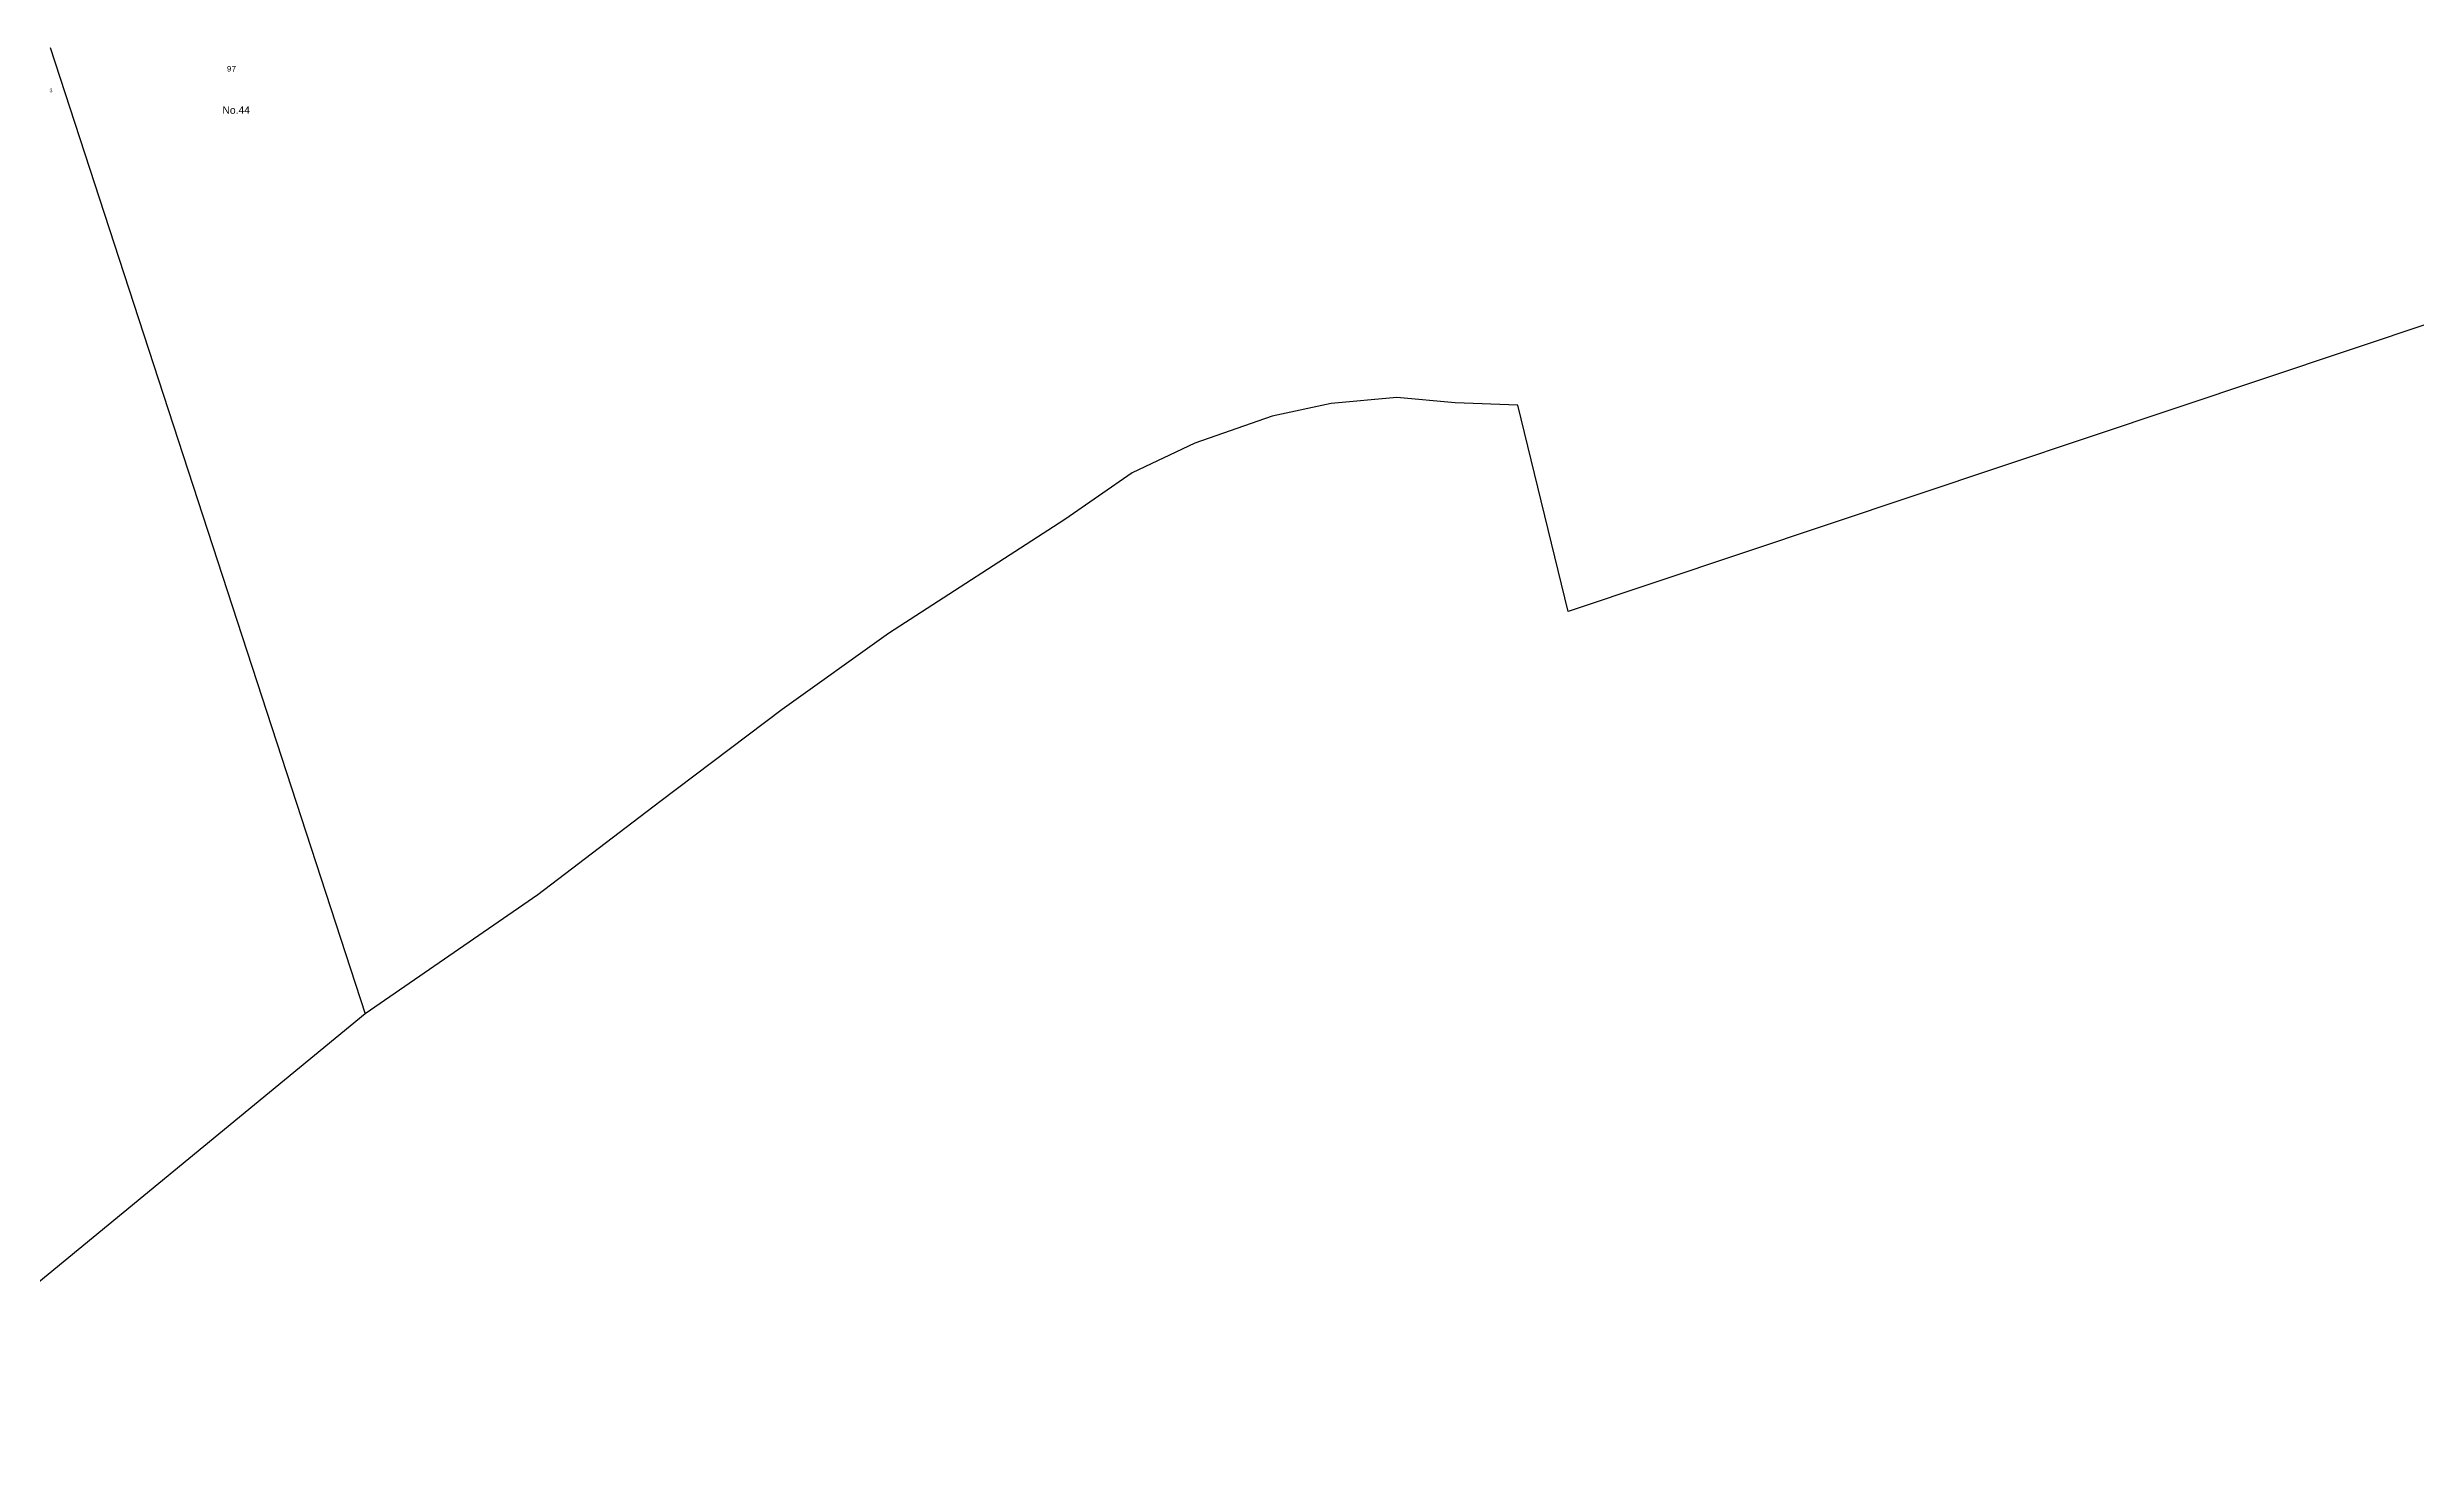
# Model space of a CAD drawing. Header units: millimetres. Extents: x 553705 to 560987, y 1303667 to 1309938.
# Drawn here: x 554460 to 555102, y 1306760 to 1307137 of the extents above; entities that cross this region are included whole.
import ezdxf

# ---------------------------------------------------------------- set-up
doc = ezdxf.new("R2010")
doc.units = ezdxf.units.MM
for name, color, linetype in [('2', 7, 'Continuous'), ('CVL_PUNTO_NUM', 2, 'Continuous'), ('texto', 212, 'Continuous')]:
    doc.layers.add(name, color=color, linetype=linetype)
doc.styles.add('MONOTXT4', font='Monotxt4.shx')
doc.styles.add('PUNTOS PI', font='arial.ttf', dxfattribs={"height": 1.5})

msp = doc.modelspace()

# ---------------------------------------------------------------- linework, layer by layer
at = {"layer": '2', "color": 1, "linetype": 'Continuous'}
for p, q in [((554460.759, 1307136.656), (554546.073, 1306874.951)), ((554546.073, 1306874.951), (554270.114, 1306648.001))]:
    msp.add_line(p, q, dxfattribs=at)
msp.add_lwpolyline([(555130.35, 1307070.375), (554871.91, 1306983.869), (554858.296, 1307039.788), (554841.274, 1307040.423), (554825.516, 1307041.831), (554807.749, 1307040.168), (554791.773, 1307036.736), (554770.745, 1307029.446), (554753.786, 1307021.423), (554735.59, 1307008.808), (554687.811, 1306977.887), (554659.007, 1306957.296), (554625.916, 1306932.344), (554592.826, 1306907.137), (554546.073, 1306874.951)], dxfattribs=at)

# ---------------------------------------------------------------- texts
at = {"layer": 'CVL_PUNTO_NUM', "color": 1, "style": 'MONOTXT4'}
msp.add_text('97', height=1.5, dxfattribs=at).set_placement((554508.588, 1307130.12))
at = {"layer": 'CVL_PUNTO_NUM', "color": 1, "lineweight": 30, "ltscale": 0.5, "style": 'MONOTXT4'}
msp.add_text('3', height=1, dxfattribs=at).set_placement((554460.554, 1307124.485))
at = {"layer": 'texto', "color": 1, "style": 'PUNTOS PI'}
msp.add_text('No.44', height=2, dxfattribs=at).set_placement((554507.419, 1307118.668))

doc.saveas('drawing.dxf')
